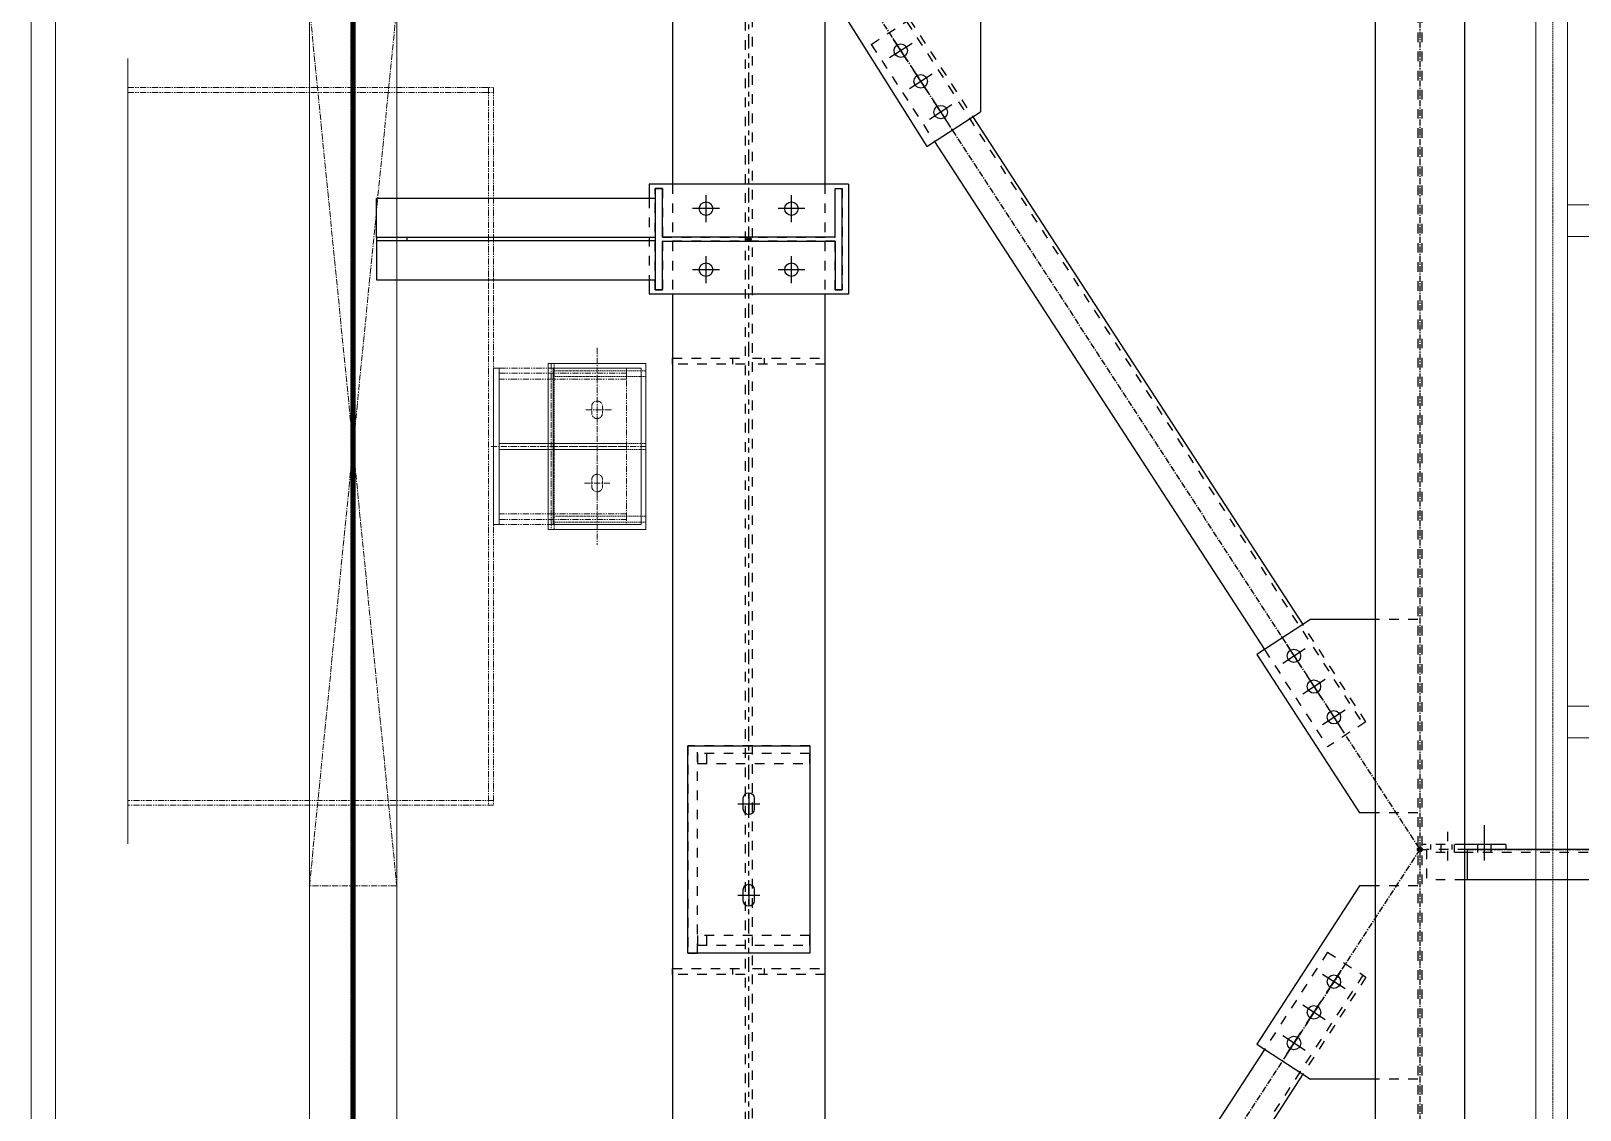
# Model space of a CAD drawing. Header units: inches. Extents: x 209270 to 234360, y -180214 to -150194.
# Drawn here: x 216352 to 219526, y -162923 to -160713 of the extents above; entities that cross this region are included whole.
import ezdxf

# ---------------------------------------------------------------- set-up
doc = ezdxf.new("R2010")
doc.units = ezdxf.units.IN
doc.header["$LTSCALE"] = 10
doc.header["$MEASUREMENT"] = 0
for name, pattern in [('CENTER', [2, 1.25, -0.25, 0.25, -0.25]), ('DXK_LINE_DOT2', [3.9198, 1.9599, -1.9599]), ('DXK_LINE_DOT5', [7.8785, 2.979, -0.9799, 0.9799, -0.9799, 0.9799, -0.9799]), ('HIDDEN', [0.375, 0.25, -0.125]), ('PHANTOM', [2.5, 1.25, -0.25, 0.25, -0.25, 0.25, -0.25])]:
    doc.linetypes.add(name, pattern=pattern)
for name, color, linetype in [('$AUDIT_BAD_LAYER1', 7, 'Continuous'), ('_STR_0', 2, 'Continuous'), ('_STR_1', 2, 'Continuous'), ('_STR_2', 2, 'Continuous'), ('_STR_4', 2, 'Continuous')]:
    doc.layers.add(name, color=color, linetype=linetype)
for name, color, linetype, lineweight in [('CEN', 1, 'CENTER', 9), ('DIM.', 42, 'Continuous', 13), ('handrail', 11, 'FENCELINE1', 9), ('HIDDDEN', 3, 'HIDDEN', 9), ('HIDDEN', 3, 'HIDDEN', 9), ('MAIN OBJECT', 2, 'Continuous', 18), ('PANTHOM', 8, 'PHANTOM', 0), ('Sheeting', 4, 'Continuous', 0), ('STR25', 30, 'Continuous', 5), ('STRUC-25HD', 3, 'HIDDEN', 5)]:
    doc.layers.add(name, color=color, linetype=linetype, lineweight=lineweight)
doc.linetypes.add('Amzigzag', pattern='A,0.0001,[136,arial.ttf,S=0.04,R=0,X=0,Y=0],-11', length=11.0001)
doc.linetypes.add('FENCELINE1', pattern='A,0.25,-0.1,[133,arial.ttf,S=0.1,R=0,X=-0.1,Y=0],-0.1,1', length=1.45)

# ---------------------------------------------------------------- blocks, each defined once
blk = doc.blocks.new('A$Cdf87a385')
at = {"layer": 'HIDDDEN'}
blk.add_line((-158.6, -1770.2), (-158.6, 1770.2), dxfattribs=at)
at = {"layer": 'MAIN OBJECT'}
for p, q in [((-123.6, -1825.2), (-123.6, 1825.2)), ((-188.6, -1760.2), (-188.6, 1760.2)), ((-188.6, 595.7), (-880.7, 595.8)), ((-188.6, 530.7), (-880.7, 530.8)), ((-188.6, -430.7), (-880.7, -430.7)), ((-188.6, -495.7), (-880.7, -495.7))]:
    blk.add_line(p, q, dxfattribs=at)
blk = doc.blocks.new('A$C0da2686b')
at = {"layer": 'CEN'}
for p, q in [((-89.4, -900), (89.4, 900)), ((-89.4, 900), (89.4, -900))]:
    blk.add_line(p, q, dxfattribs=at)
blk.add_lwpolyline([(-89.4, -900), (-89.4, 900), (89.4, 900), (89.4, -900)], close=True, dxfattribs=at)
blk = doc.blocks.new('A$C3120f6e4')
at = {"layer": 'CEN'}
for p, q in [((0, -100), (0, 100)), ((170, 94), (-170, 94)), ((-75, -26.2), (-75, 26)), ((75, -29.3), (75, 26.1)), ((-48.9, 0), (-101.1, 0)), ((101.1, 0), (48.9, 0))]:
    blk.add_line(p, q, dxfattribs=at)
at = {"layer": 'HIDDEN', "ltscale": 0.2, "elevation": 5435030.5}
for points in [[(-82, -11.1, -1), (-82, 10.9), (-68, 10.9, -1), (-68, -11.1)], [(68, 11.1, 1), (68, -10.9), (82, -10.9, 1), (82, 11.1)]]:
    blk.add_lwpolyline(points, format="xyb", close=True, dxfattribs=at)
at = {"layer": 'STR25', "ltscale": 0.2, "elevation": 5435030.5}
blk.add_lwpolyline([(-170, 100), (170, 100), (170, -100), (-170, -100)], close=True, dxfattribs=at)
at = {"layer": 'STRUC-25HD', "elevation": 5435030.5}
for points in [[(170, 88), (170, 100), (-170, 100), (-170, 88)], [(-143, -100), (-155, -100), (-155, 88), (-143, 88)], [(6, -100), (-6, -100), (-6, 88), (6, 88)], [(155, -100), (143, -100), (143, 88), (155, 88)]]:
    blk.add_lwpolyline(points, close=True, dxfattribs=at)
blk = doc.blocks.new('GridLine-116860372-116902 - 114867')
at = {"layer": '_STR_2', "linetype": 'DXK_LINE_DOT5'}
blk.add_line((217822.6, -167130.5), (217822.6, -151923.3), dxfattribs=at)
blk = doc.blocks.new('Part-116860372-114982 - 114867')
at = {"layer": '_STR_1', "linetype": 'DXK_LINE_DOT2'}
for p, q in [((219193.6, -160676.7), (219193.6, -164114.8)), ((219201.5, -160676.7), (219201.5, -164114.8))]:
    blk.add_line(p, q, dxfattribs=at)
at = {"layer": '_STR_2', "linetype": 'Continuous'}
for p, q in [((219106.1, -160670.4), (219106.1, -164121)), ((219289.1, -160670.4), (219289.1, -164121))]:
    blk.add_line(p, q, dxfattribs=at)
at = {"layer": '_STR_4', "linetype": 'CENTER'}
blk.add_line((219197.6, -160514.2), (219197.6, -164264.2), dxfattribs=at)
blk = doc.blocks.new('Bolt-116860372-157446 - 114867')
at = {"layer": '_STR_2', "linetype": 'Continuous'}
for p, q in [((217735.1, -161104.2), (217735.1, -161049.2)), ((217910.1, -161104.2), (217910.1, -161049.2)), ((217762.6, -161076.7), (217707.6, -161076.7)), ((217937.6, -161076.7), (217882.6, -161076.7)), ((217735.1, -161229.2), (217735.1, -161174.2)), ((217910.1, -161229.2), (217910.1, -161174.2)), ((217762.6, -161201.7), (217707.6, -161201.7)), ((217937.6, -161201.7), (217882.6, -161201.7))]:
    blk.add_line(p, q, dxfattribs=at)
for centre in [(217735.1, -161076.7), (217910.1, -161076.7), (217735.1, -161201.7), (217910.1, -161201.7)]:
    blk.add_circle(centre, 13.8, dxfattribs=at)
blk = doc.blocks.new('Part-116860372-115030 - 114867')
at = {"layer": '_STR_4', "linetype": 'Continuous'}
for points in [[(219197.6, -162394.2, -1), (219197.6, -162384.2, -1)], [(220572.6, -162394.2, -1), (220572.6, -162384.2, -1)]]:
    blk.add_hatch(color=256, dxfattribs=at).paths.add_polyline_path(points)
at = {"layer": '_STR_1', "linetype": 'DXK_LINE_DOT2'}
for p, q in [((219211.5, -162389.2), (219211.5, -162451.7)), ((219295.3, -162389.2), (219211.5, -162389.2)), ((219289.1, -162395.4), (219211.5, -162395.4)), ((220483.1, -162395.4), (219295.3, -162395.4)), ((220483.1, -162389.2), (220559, -162389.2)), ((220559, -162395.4), (220489.3, -162395.4)), ((220559, -162389.2), (220559, -162451.7)), ((219289.1, -162451.7), (219211.5, -162451.7)), ((220559, -162451.7), (220489.3, -162451.7))]:
    blk.add_line(p, q, dxfattribs=at)
at = {"layer": '_STR_2', "linetype": 'Continuous'}
for p, q in [((219295.3, -162395.4), (219289.1, -162395.4)), ((220483.1, -162389.2), (219295.3, -162389.2)), ((219295.3, -162451.7), (219295.3, -162389.2)), ((220483.1, -162389.2), (220483.1, -162451.7)), ((220489.3, -162395.4), (220483.1, -162395.4)), ((220489.3, -162451.7), (219289.1, -162451.7))]:
    blk.add_line(p, q, dxfattribs=at)
at = {"layer": '_STR_4', "linetype": 'CENTER'}
for p, q in [((219197.6, -162389.2), (219211.5, -162389.2)), ((219295.3, -162389.2), (220483.1, -162389.2)), ((220559, -162389.2), (220572.6, -162389.2))]:
    blk.add_line(p, q, dxfattribs=at)
at = {"layer": '_STR_4', "linetype": 'Continuous'}
for centre in [(219197.6, -162389.2), (220572.6, -162389.2)]:
    blk.add_circle(centre, 5, dxfattribs=at)
blk = doc.blocks.new('Part-116860372-115078 - 114867')
at = {"layer": '_STR_4', "linetype": 'Continuous'}
for points in [[(219197.6, -162394.2, -1), (219197.6, -162384.2, -1)], [(217978.8, -164269.2, -1), (217978.8, -164259.2, -1)]]:
    blk.add_hatch(color=256, dxfattribs=at).paths.add_polyline_path(points)
at = {"layer": '_STR_1', "linetype": 'DXK_LINE_DOT2'}
for p, q in [((219008.7, -162599.4), (218879.3, -162798.6)), ((219008.7, -162599.4), (219087.3, -162650.5)), ((219081, -162646.4), (218137.4, -164098.2)), ((219087.3, -162650.5), (218957.9, -162849.7)), ((218194.5, -163852.1), (218065.1, -164051.2)), ((218143.7, -164102.3), (218273.1, -163903.2)), ((218143.7, -164102.3), (218065.1, -164051.2))]:
    blk.add_line(p, q, dxfattribs=at)
at = {"layer": '_STR_2', "linetype": 'Continuous'}
for p, q in [((218879.3, -162798.6), (218194.5, -163852.1)), ((218957.9, -162849.7), (218273.1, -163903.2))]:
    blk.add_line(p, q, dxfattribs=at)
at = {"layer": '_STR_4', "linetype": 'CENTER'}
blk.add_line((219197.6, -162389.2), (217978.8, -164264.2), dxfattribs=at)
at = {"layer": '_STR_4', "linetype": 'Continuous'}
for centre in [(219197.6, -162389.2), (217978.8, -164264.2)]:
    blk.add_circle(centre, 5, dxfattribs=at)
blk = doc.blocks.new('Part-116860372-115079 - 114867')
at = {"layer": '_STR_4', "linetype": 'Continuous'}
for points in [[(217978.8, -160519.2, -1), (217978.8, -160509.2, -1)], [(219197.6, -162394.2, -1), (219197.6, -162384.2, -1)]]:
    blk.add_hatch(color=256, dxfattribs=at).paths.add_polyline_path(points)
at = {"layer": '_STR_1', "linetype": 'DXK_LINE_DOT2'}
for p, q in [((218073.6, -160740.3), (218152.2, -160689.2)), ((218145.9, -160693.3), (219081, -162131.9)), ((218152.2, -160689.2), (218281.6, -160888.3)), ((218073.6, -160740.3), (218203, -160939.4)), ((219087.3, -162127.8), (218957.9, -161928.7)), ((218879.3, -161979.8), (219008.7, -162178.9)), ((219087.3, -162127.8), (219008.7, -162178.9))]:
    blk.add_line(p, q, dxfattribs=at)
at = {"layer": '_STR_2', "linetype": 'Continuous'}
for p, q in [((218281.6, -160888.3), (218957.9, -161928.7)), ((218203, -160939.4), (218879.3, -161979.8))]:
    blk.add_line(p, q, dxfattribs=at)
at = {"layer": '_STR_4', "linetype": 'CENTER'}
blk.add_line((217978.8, -160514.2), (219197.6, -162389.2), dxfattribs=at)
at = {"layer": '_STR_4', "linetype": 'Continuous'}
for centre in [(217978.8, -160514.2), (219197.6, -162389.2)]:
    blk.add_circle(centre, 5, dxfattribs=at)
blk = doc.blocks.new('Part-116860372-115137 - 114867')
at = {"layer": '_STR_4', "linetype": 'Continuous'}
blk.add_hatch(color=256, dxfattribs=at).paths.add_polyline_path([(217822.6, -161144.2, -1), (217822.6, -161134.2, -1)])
at = {"layer": '_STR_1', "linetype": 'DXK_LINE_DOT2'}
for p, q in [((217630.9, -161242.7), (217630.9, -161035.6)), ((217630.9, -161035.6), (217645.7, -161035.6)), ((217645.7, -161035.6), (217645.7, -161135)), ((217999.4, -161135), (217999.4, -161035.6)), ((217999.4, -161035.6), (218014.2, -161035.6)), ((218014.2, -161035.6), (218014.2, -161242.7)), ((217645.7, -161135), (217999.4, -161135)), ((217999.4, -161143.4), (217645.7, -161143.4)), ((217645.7, -161143.4), (217645.7, -161242.7)), ((217999.4, -161242.7), (217999.4, -161143.4)), ((217645.7, -161242.7), (217630.9, -161242.7)), ((218014.2, -161242.7), (217999.4, -161242.7))]:
    blk.add_line(p, q, dxfattribs=at)
at = {"layer": '_STR_2', "linetype": 'Continuous'}
for p, q in [((217645.7, -161035.6), (217630.9, -161035.6)), ((217630.9, -161035.6), (217630.9, -161242.7)), ((217645.7, -161135), (217645.7, -161035.6)), ((217999.4, -161135), (217999.4, -161035.6)), ((217999.4, -161035.6), (218014.2, -161035.6)), ((218014.2, -161242.7), (218014.2, -161035.6)), ((217999.4, -161135), (217645.7, -161135)), ((217645.7, -161242.7), (217645.7, -161143.4)), ((217645.7, -161143.4), (217999.4, -161143.4)), ((217999.4, -161143.4), (217999.4, -161242.7)), ((217630.9, -161242.7), (217645.7, -161242.7)), ((217999.4, -161242.7), (218014.2, -161242.7))]:
    blk.add_line(p, q, dxfattribs=at)
at = {"layer": '_STR_4', "linetype": 'CENTER'}
blk.add_line((217822.6, -161139.2), (217822.6, -161139.2), dxfattribs=at)
at = {"layer": '_STR_4', "linetype": 'Continuous'}
blk.add_circle((217822.6, -161139.2), 5, dxfattribs=at)
blk = doc.blocks.new('Part-116860372-157457 - 114867')
at = {"layer": '_STR_1', "linetype": 'DXK_LINE_DOT2'}
for p, q in [((217947.6, -162176.7), (217697.6, -162176.7)), ((217697.6, -162176.7), (217697.6, -162601.7)), ((217947.6, -162176.7), (217947.6, -162601.7)), ((217947.6, -162601.7), (217697.6, -162601.7))]:
    blk.add_line(p, q, dxfattribs=at)
blk = doc.blocks.new('Part-116860372-157460 - 114867')
at = {"layer": '_STR_1', "linetype": 'DXK_LINE_DOT2'}
for p, q in [((217830.1, -162632.9), (217978.8, -162632.9)), ((217855.1, -162645.4), (217855.1, -162632.9)), ((217978.8, -162632.9), (217978.8, -162645.4)), ((217978.8, -162645.4), (217830.1, -162645.4))]:
    blk.add_line(p, q, dxfattribs=at)
blk = doc.blocks.new('Part-116860372-115645 - 114867')
at = {"layer": '_STR_1', "linetype": 'DXK_LINE_DOT2'}
for p, q in [((219289.1, -162379.2), (219201.5, -162379.2)), ((219220.3, -162389.2), (219220.3, -162379.2)), ((219264, -162389.2), (219264, -162379.2))]:
    blk.add_line(p, q, dxfattribs=at)
at = {"layer": '_STR_2', "linetype": 'Continuous'}
for p, q in [((219374, -162379.2), (219289.1, -162379.2)), ((219374, -162379.2), (219374, -162389.2)), ((219295.3, -162389.2), (219289.1, -162389.2))]:
    blk.add_line(p, q, dxfattribs=at)
blk = doc.blocks.new('Bolt-116860372-115646 - 114867')
at = {"layer": '_STR_1', "linetype": 'DXK_LINE_DOT2'}
for p, q in [((219255.3, -162411.7), (219255.3, -162339.2)), ((219241.5, -162389.2), (219241.5, -162379.2)), ((219269, -162389.2), (219269, -162379.2)), ((219241.5, -162395.4), (219241.5, -162389.2)), ((219269, -162395.4), (219269, -162389.2))]:
    blk.add_line(p, q, dxfattribs=at)
at = {"layer": '_STR_2', "linetype": 'Continuous'}
for p, q in [((219330.3, -162411.7), (219330.3, -162339.2)), ((219316.5, -162389.2), (219316.5, -162379.2)), ((219344, -162389.2), (219344, -162379.2)), ((219316.5, -162395.4), (219316.5, -162389.2)), ((219344, -162395.4), (219344, -162389.2))]:
    blk.add_line(p, q, dxfattribs=at)
blk = doc.blocks.new('Part-116860372-116340 - 114867')
at = {"layer": '_STR_1', "linetype": 'DXK_LINE_DOT2'}
for p, q in [((219193.6, -161918.5), (219106.1, -161918.5)), ((219193.6, -162314.5), (219106.1, -162314.5))]:
    blk.add_line(p, q, dxfattribs=at)
at = {"layer": '_STR_2', "linetype": 'Continuous'}
for p, q in [((218973.6, -161918.5), (218863.6, -161990)), ((219106.1, -161918.5), (218973.6, -161918.5)), ((218863.6, -161990), (219073.9, -162314.5)), ((219106.1, -162314.5), (219073.9, -162314.5))]:
    blk.add_line(p, q, dxfattribs=at)
blk = doc.blocks.new('Part-116860372-157357 - 114867')
at = {"layer": '_STR_2', "linetype": 'Continuous'}
for p, q in [((217697.6, -162176.7), (217947.6, -162176.7)), ((217697.6, -162601.7), (217697.6, -162176.7)), ((217947.6, -162176.7), (217947.6, -162601.7)), ((217947.6, -162601.7), (217697.6, -162601.7))]:
    blk.add_line(p, q, dxfattribs=at)
blk = doc.blocks.new('Part-116860372-116337 - 114867')
at = {"layer": '_STR_1', "linetype": 'DXK_LINE_DOT2'}
for p, q in [((218026.3, -160520.4), (218026.3, -160670.4)), ((218297.4, -160520.4), (218297.4, -160670.4))]:
    blk.add_line(p, q, dxfattribs=at)
at = {"layer": '_STR_2', "linetype": 'Continuous'}
for p, q in [((218026.3, -160670.4), (218026.3, -160693.5)), ((218026.3, -160693.5), (218187.3, -160949.6)), ((218297.4, -160670.4), (218297.4, -160878.1)), ((218187.3, -160949.6), (218297.4, -160878.1))]:
    blk.add_line(p, q, dxfattribs=at)
blk = doc.blocks.new('Bolt-116860372-116341 - 114867')
at = {"layer": '_STR_2', "linetype": 'Continuous'}
for p, q in [((218924.8, -161969.5), (218954.8, -162015.7)), ((218916.8, -162007.6), (218962.9, -161977.6)), ((218965.7, -162032.4), (218995.7, -162078.5)), ((218957.6, -162070.5), (219003.7, -162040.5)), ((219006.6, -162095.3), (219036.5, -162141.4)), ((218998.5, -162133.4), (219044.6, -162103.4))]:
    blk.add_line(p, q, dxfattribs=at)
for centre in [(218939.8, -161992.6), (218980.7, -162055.5), (219021.6, -162118.4)]:
    blk.add_circle(centre, 13.7, dxfattribs=at)
blk = doc.blocks.new('Bolt-116860372-116338 - 114867')
at = {"layer": '_STR_2', "linetype": 'Continuous'}
for p, q in [((218149.1, -160776.2), (218119.1, -160730)), ((218157.2, -160738.1), (218111.1, -160768.1)), ((218190, -160839), (218160, -160792.9)), ((218198.1, -160801), (218151.9, -160831)), ((218230.9, -160901.9), (218200.9, -160855.8)), ((218238.9, -160863.9), (218192.8, -160893.8))]:
    blk.add_line(p, q, dxfattribs=at)
for centre in [(218134.1, -160753.1), (218175, -160816), (218215.9, -160878.9)]:
    blk.add_circle(centre, 13.8, dxfattribs=at)
blk = doc.blocks.new('Part-116860372-116343 - 114867')
at = {"layer": '_STR_1', "linetype": 'DXK_LINE_DOT2'}
for p, q in [((219193.6, -162463.8), (219106.1, -162463.8)), ((219193.6, -162859.9), (219106.1, -162859.9))]:
    blk.add_line(p, q, dxfattribs=at)
at = {"layer": '_STR_2', "linetype": 'Continuous'}
for p, q in [((219073.9, -162463.8), (218863.6, -162788.3)), ((219106.1, -162463.8), (219073.9, -162463.8)), ((218863.6, -162788.3), (218973.6, -162859.9)), ((219106.1, -162859.9), (218973.6, -162859.9))]:
    blk.add_line(p, q, dxfattribs=at)
blk = doc.blocks.new('Bolt-116860372-116344 - 114867')
at = {"layer": '_STR_2', "linetype": 'Continuous'}
for p, q in [((219006.6, -162683), (219036.5, -162636.9)), ((219044.6, -162674.9), (218998.5, -162645)), ((218965.7, -162745.9), (218995.7, -162699.8)), ((219003.7, -162737.8), (218957.6, -162707.9)), ((218924.8, -162808.8), (218954.8, -162762.7)), ((218962.9, -162800.7), (218916.8, -162770.7))]:
    blk.add_line(p, q, dxfattribs=at)
for centre in [(219021.6, -162660), (218980.7, -162722.8), (218939.8, -162785.7)]:
    blk.add_circle(centre, 13.8, dxfattribs=at)
blk = doc.blocks.new('Part-116860372-154699 - 114867')
at = {"layer": '_STR_2', "linetype": 'Continuous'}
for p, q in [((217060.1, -161135.6), (217060.1, -161055.9)), ((217630.9, -161055.9), (217060.1, -161055.9)), ((217630.9, -161135.6), (217060.1, -161135.6)), ((217060.1, -161135.6), (217060.1, -161222.4)), ((217630.9, -161142.7), (217060.1, -161142.7)), ((217122.6, -161142.7), (217122.6, -161135.6)), ((217060.1, -161222.4), (217630.9, -161222.4))]:
    blk.add_line(p, q, dxfattribs=at)
blk = doc.blocks.new('Part-116860372-157355 - 114867')
at = {"layer": '_STR_1', "linetype": 'DXK_LINE_DOT2'}
for p, q in [((217697.6, -162601.7), (217697.6, -162176.7)), ((217697.6, -162176.7), (217717.6, -162176.7)), ((217717.6, -162601.7), (217717.6, -162176.7)), ((217697.6, -162601.7), (217717.6, -162601.7))]:
    blk.add_line(p, q, dxfattribs=at)
blk = doc.blocks.new('Part-116860372-157356 - 114867')
at = {"layer": '_STR_1', "linetype": 'DXK_LINE_DOT2'}
for p, q in [((217947.6, -162565.4), (217717.6, -162565.4)), ((217717.6, -162565.4), (217717.6, -162585.4)), ((217736.3, -162565.4), (217736.3, -162585.4)), ((217947.6, -162585.4), (217947.6, -162565.4)), ((217717.6, -162585.4), (217947.6, -162585.4))]:
    blk.add_line(p, q, dxfattribs=at)
blk = doc.blocks.new('Part-116860372-157358 - 114867')
at = {"layer": '_STR_1', "linetype": 'DXK_LINE_DOT2'}
for p, q in [((217947.6, -162192.9), (217717.6, -162192.9)), ((217717.6, -162192.9), (217717.6, -162212.9)), ((217736.3, -162192.9), (217736.3, -162212.9)), ((217947.6, -162212.9), (217947.6, -162192.9)), ((217717.6, -162212.9), (217947.6, -162212.9))]:
    blk.add_line(p, q, dxfattribs=at)
blk = doc.blocks.new('Bolt-116860372-157359 - 114867')
at = {"layer": '_STR_2', "linetype": 'Continuous'}
for p, q in [((217811.3, -162284.2), (217812.2, -162279.9)), ((217811.3, -162306.7), (217811.3, -162284.2)), ((217812.2, -162279.9), (217814.6, -162276.2)), ((217814.6, -162276.2), (217818.3, -162273.8)), ((217818.3, -162273.8), (217822.6, -162272.9)), ((217822.6, -162272.9), (217822.6, -162272.9)), ((217822.6, -162272.9), (217826.9, -162273.8)), ((217822.6, -162272.9), (217822.6, -162317.9)), ((217826.9, -162273.8), (217830.5, -162276.2)), ((217830.5, -162276.2), (217833, -162279.9)), ((217833, -162279.9), (217833.8, -162284.2)), ((217833.8, -162284.2), (217833.8, -162306.7)), ((217800.1, -162295.4), (217845.1, -162295.4)), ((217812.2, -162311), (217811.3, -162306.7)), ((217814.6, -162314.6), (217812.2, -162311)), ((217818.3, -162317.1), (217814.6, -162314.6)), ((217822.6, -162317.9), (217818.3, -162317.1)), ((217826.9, -162317.1), (217822.6, -162317.9)), ((217822.6, -162317.9), (217822.6, -162317.9)), ((217830.5, -162314.6), (217826.9, -162317.1)), ((217833, -162311), (217830.5, -162314.6)), ((217833.8, -162306.7), (217833, -162311)), ((217811.3, -162471.7), (217812.2, -162467.4)), ((217811.3, -162494.2), (217811.3, -162471.7)), ((217812.2, -162467.4), (217814.6, -162463.7)), ((217814.6, -162463.7), (217818.3, -162461.3)), ((217818.3, -162461.3), (217822.6, -162460.4)), ((217822.6, -162460.4), (217822.6, -162460.4)), ((217822.6, -162460.4), (217826.9, -162461.3)), ((217822.6, -162460.4), (217822.6, -162505.4)), ((217826.9, -162461.3), (217830.5, -162463.7)), ((217830.5, -162463.7), (217833, -162467.4)), ((217833, -162467.4), (217833.8, -162471.7)), ((217833.8, -162471.7), (217833.8, -162494.2)), ((217800.1, -162482.9), (217845.1, -162482.9)), ((217812.2, -162498.5), (217811.3, -162494.2)), ((217814.6, -162502.1), (217812.2, -162498.5)), ((217818.3, -162504.6), (217814.6, -162502.1)), ((217822.6, -162505.4), (217818.3, -162504.6)), ((217826.9, -162504.6), (217822.6, -162505.4)), ((217822.6, -162505.4), (217822.6, -162505.4)), ((217830.5, -162502.1), (217826.9, -162504.6)), ((217833, -162498.5), (217830.5, -162502.1)), ((217833.8, -162494.2), (217833, -162498.5))]:
    blk.add_line(p, q, dxfattribs=at)
blk = doc.blocks.new('Part-116860372-157432 - 114867')
at = {"layer": '_STR_1', "linetype": 'DXK_LINE_DOT2'}
for p, q in [((217815.1, -158654.2), (217815.1, -166624.2)), ((217830.1, -166624.2), (217830.1, -158654.2))]:
    blk.add_line(p, q, dxfattribs=at)
blk = doc.blocks.new('Part-116860372-157433 - 114867')
at = {"layer": '_STR_1', "linetype": 'DXK_LINE_DOT2'}
for p, q in [((217666.3, -161026.7), (217666.3, -161251.7)), ((217978.8, -161026.7), (217978.8, -161251.7))]:
    blk.add_line(p, q, dxfattribs=at)
at = {"layer": '_STR_2', "linetype": 'Continuous'}
for p, q in [((217666.3, -160670.4), (217666.3, -161026.7)), ((217978.8, -160670.4), (217978.8, -161026.7)), ((217666.3, -161251.7), (217666.3, -163526.7)), ((217978.8, -161251.7), (217978.8, -163526.7))]:
    blk.add_line(p, q, dxfattribs=at)
blk = doc.blocks.new('Part-116860372-157445 - 114867')
at = {"layer": '_STR_1', "linetype": 'DXK_LINE_DOT2'}
blk.add_line((217618.4, -161055.9), (217618.4, -161222.4), dxfattribs=at)
at = {"layer": '_STR_2', "linetype": 'Continuous'}
for p, q in [((217618.4, -161026.7), (217618.4, -161055.9)), ((218026.7, -161026.7), (217618.4, -161026.7)), ((218026.7, -161026.7), (218026.7, -161251.7)), ((217618.4, -161222.4), (217618.4, -161251.7)), ((218026.7, -161251.7), (217618.4, -161251.7))]:
    blk.add_line(p, q, dxfattribs=at)
blk = doc.blocks.new('Part-116860372-157461 - 114867')
at = {"layer": '_STR_1', "linetype": 'DXK_LINE_DOT2'}
for p, q in [((217666.3, -162645.4), (217666.3, -162632.9)), ((217666.3, -162632.9), (217815.1, -162632.9)), ((217790.1, -162645.4), (217790.1, -162632.9)), ((217815.1, -162645.4), (217666.3, -162645.4))]:
    blk.add_line(p, q, dxfattribs=at)
blk = doc.blocks.new('Part-116860372-157468 - 114867')
at = {"layer": '_STR_1', "linetype": 'DXK_LINE_DOT2'}
for p, q in [((217830.1, -161382.9), (217978.8, -161382.9)), ((217978.8, -161395.4), (217830.1, -161395.4)), ((217855.1, -161395.4), (217855.1, -161382.9)), ((217978.8, -161382.9), (217978.8, -161395.4))]:
    blk.add_line(p, q, dxfattribs=at)
blk = doc.blocks.new('Part-116860372-157469 - 114867')
at = {"layer": '_STR_1', "linetype": 'DXK_LINE_DOT2'}
for p, q in [((217666.3, -161395.4), (217666.3, -161382.9)), ((217666.3, -161382.9), (217815.1, -161382.9)), ((217815.1, -161395.4), (217666.3, -161395.4)), ((217790.1, -161395.4), (217790.1, -161382.9))]:
    blk.add_line(p, q, dxfattribs=at)

msp = doc.modelspace()

# ---------------------------------------------------------------- linework, layer by layer
at = {"layer": 'CEN'}
for p, q in [((217511.9, -161361.9), (217511.9, -161765.4)), ((217294.7, -161563.7, -53231076.1), (217572.1, -161563.7))]:
    msp.add_line(p, q, dxfattribs=at)
at = {"layer": 'CEN', "elevation": 0.8}
msp.add_lwpolyline([(217011.9, -155263.7), (228511.9, -155263.7), (228511.9, -165263.7), (217011.9, -165263.7)], close=True, dxfattribs=at)
at = {"layer": 'handrail', "const_width": 10}
msp.add_lwpolyline([(217011.9, -157988.4), (217011.9, -165263.7), (228511.9, -165263.7), (228511.9, -163968.7)], dxfattribs=at)
at = {"layer": 'HIDDEN', "elevation": 0.8}
msp.add_lwpolyline([(217007.5, -165259.3), (217007.5, -155268.1), (217016.3, -155268.1), (217016.3, -165259.3)], close=True, dxfattribs=at)
at = {"layer": 'MAIN OBJECT'}
for points, elevation in [([(216922.5, -165259.3), (216922.5, -155268.1), (217101.3, -155268.1), (217101.3, -165259.3)], 0.8), ([(217421.9, -161403.7), (217601.9, -161403.7), (217601.9, -161723.7), (217421.9, -161723.7)], -437826209.8), ([(217311.5, -161557.7), (217311.5, -161569.7), (217572.1, -161569.7), (217572.1, -161557.7)], -648981456.5)]:
    msp.add_lwpolyline(points, close=True, dxfattribs=dict(at, elevation=elevation))
at = {"layer": 'PANTHOM', "linetype": 'Amzigzag'}
msp.add_line((216550.3, -162377.6), (216550.3, -160769), dxfattribs=at)
at = {"layer": 'PANTHOM'}
for p, q in [((216550.3, -160828.7, -702228907.6), (217299.5, -160828.7, -702228907.6)), ((217289.5, -160828.7, -702228907.6), (217289.5, -162298.7, -702228907.6)), ((217299.5, -160828.7, -702228907.6), (217299.5, -162298.7, -702228907.6)), ((216550.3, -160838.7, -702228907.6), (217299.5, -160838.7, -702228907.6)), ((217299.5, -162288.7, -702228907.6), (216550.3, -162288.7, -702228907.6)), ((217299.5, -162298.7, -702228907.6), (216550.3, -162298.7, -702228907.6))]:
    msp.add_line(p, q, dxfattribs=at)
at = {"layer": 'PANTHOM', "elevation": -648997831.5}
for points in [[(217299.5, -161403.7), (217311.5, -161403.7), (217311.5, -161723.7), (217299.5, -161723.7)], [(217311.5, -161403.7), (217572.1, -161403.7), (217572.1, -161723.7), (217311.5, -161723.7)], [(217311.5, -161425.7), (217311.5, -161413.7), (217572.1, -161413.7), (217572.1, -161425.7)], [(217311.5, -161701.7), (217311.5, -161713.7), (217572.1, -161713.7), (217572.1, -161701.7)]]:
    msp.add_lwpolyline(points, close=True, dxfattribs=at)
at = {"layer": 'Sheeting'}
for points in [[(216351.9, -154713.7), (229171.9, -154713.7), (229171.9, -165813.7), (216351.9, -165813.7)], [(216401.9, -154763.7), (229121.9, -154763.7), (229121.9, -165763.7), (216401.9, -165763.7)]]:
    msp.add_lwpolyline(points, close=True, dxfattribs=at)

# ---------------------------------------------------------------- block references
at = {"layer": '$AUDIT_BAD_LAYER1', "color": 1, "rotation": 180.0000473434895}
msp.add_blockref('A$Cdf87a385', (219311.9, -161564.7, 0.8), dxfattribs=at)
at = {"layer": '_STR_0', "zscale": 0.8}
for name in ['GridLine-116860372-116902 - 114867', 'Part-116860372-157433 - 114867', 'Part-116860372-157432 - 114867', 'Part-116860372-115079 - 114867', 'Part-116860372-114982 - 114867', 'Part-116860372-116337 - 114867', 'Bolt-116860372-116338 - 114867', 'Part-116860372-157445 - 114867', 'Part-116860372-115137 - 114867', 'Bolt-116860372-157446 - 114867', 'Part-116860372-154699 - 114867', 'Part-116860372-157469 - 114867', 'Part-116860372-157468 - 114867', 'Part-116860372-116340 - 114867', 'Bolt-116860372-116341 - 114867', 'Part-116860372-157457 - 114867', 'Part-116860372-157357 - 114867', 'Part-116860372-157355 - 114867', 'Part-116860372-157358 - 114867', 'Bolt-116860372-157359 - 114867', 'Bolt-116860372-115646 - 114867', 'Part-116860372-115078 - 114867', 'Part-116860372-115030 - 114867', 'Part-116860372-115645 - 114867', 'Part-116860372-116343 - 114867', 'Part-116860372-157356 - 114867', 'Part-116860372-157461 - 114867', 'Part-116860372-157460 - 114867', 'Bolt-116860372-116344 - 114867']:
    msp.add_blockref(name, (0, 0), dxfattribs=at)
at = {"layer": 'DIM.'}
msp.add_blockref('A$C0da2686b', (217011.9, -161563.7), dxfattribs=at)
at = {"layer": 'MAIN OBJECT', "rotation": 90.00000000000001}
msp.add_blockref('A$C3120f6e4', (217511.9, -161563.7, -437826209.8), dxfattribs=at)

doc.saveas('drawing.dxf')
